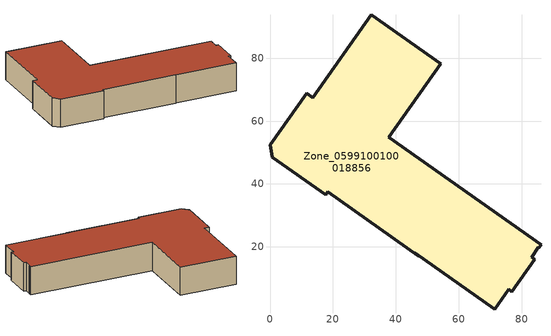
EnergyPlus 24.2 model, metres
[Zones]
Zone_0599100100018856
 floor ground (C_G): 71.5,0.08 46.09,18.11 47.38,16.98 18.37,37.43 17.71,36.51 0.68,48.55 0,52.42 11.62,68.83 13.59,67.46 32.22,93.84 54.31,78.23 37.78,54.85 86.17,20.69 85.46,19.69 85.33,19.79 83.17,16.73 84.19,16.02 76.92,5.74 75.91,6.45 z4.08
 wall outside (C_F): 0.68,48.55 17.71,36.51 18.37,37.43 47.38,16.98 46.09,18.11 71.5,0.08 75.91,6.45 76.92,5.74 84.19,16.02 83.17,16.73 85.33,19.79 85.46,19.69 86.17,20.69 37.78,54.85 54.31,78.23 32.22,93.84 13.59,67.46 11.62,68.83 0,52.42 0.68,48.55 z4.08:17.71
 roof outside (C_R): 46.09,18.11 71.5,0.08 75.91,6.45 76.92,5.74 84.19,16.02 83.17,16.73 85.33,19.79 85.46,19.69 86.17,20.69 37.78,54.85 54.31,78.23 32.22,93.84 13.59,67.46 11.62,68.83 0,52.42 0.68,48.55 17.71,36.51 18.37,37.43 47.38,16.98 z17.71
[BUILDING]
Pand.0599100100018856: North Axis=0; Terrain=City; Loads Convergence Tolerance Value=0.04; Temperature Convergence Tolerance Value=0.4; Solar Distribution=FullExterior; Maximum Number of Warmup Days=25; Minimum Number of Warmup Days=1
[Site:Location]
Rotterdam.The.Hague.AP_ZH_NLD Design_Conditions: Latitude=51.96; Longitude=4.45; Time Zone=1; Elevation=-4.5
[SITE:GROUNDTEMPERATURE:BUILDINGSURFACE]
18, 18, 18, 18, 18, 18, 18, 18, 18, 18, 18, 18
[MATERIAL] Thermal Absorptance=0.9; Solar Absorptance=0.7; Visible Absorptance=0.7
Name | Roughness | Thickness | Conductivity | Density | Specific Heat
G.TI.2015-2018 | MediumSmooth | 0.15 | 0.0428571 | 540 | 1210
F.TI.2015-2018 | Rough | 0.3 | 0.0666667 | 1920 | 840
R.TI.2015-2018 | MediumRough | 0.2 | 0.0333333 | 1500 | 1000
[CONSTRUCTION]
C_G: G.TI.2015-2018
C_F: F.TI.2015-2018
C_R: R.TI.2015-2018
[ZONE]
Zone_0599100100018856: Type=1; Multiplier=1; Ceiling Height=Autocalculate; Volume=Autocalculate; Floor Area=autocalculate; Part of Total Floor Area=Yes
[ZONEINFILTRATION:DESIGNFLOWRATE]
Infil_Zone_0599100100018856: Zone or ZoneList or Space or SpaceList=Zone_0599100100018856; Schedule=AlwaysOn; Design Flow Rate Calculation Method=Flow/Area; Flow Rate per Floor Area=0.0015; Constant Term Coefficient=1; Temperature Term Coefficient=0; Velocity Term Coefficient=0; Velocity Squared Term Coefficient=0
[HVACTEMPLATE:ZONE:IDEALLOADSAIRSYSTEM]
Zone_0599100100018856: Maximum Heating Supply Air Temperature=50; Minimum Cooling Supply Air Temperature=13; Maximum Heating Supply Air Humidity Ratio=0.0156; Minimum Cooling Supply Air Humidity Ratio=0.0077; Heating Limit=NoLimit; Cooling Limit=NoLimit; Dehumidification Control Type=ConstantSensibleHeatRatio; Cooling Sensible Heat Ratio=0.7; Dehumidification Setpoint=60; Humidification Control Type=None; Humidification Setpoint=30; Outdoor Air Method=None; Outdoor Air Flow Rate per Person=0.00944; Outdoor Air Flow Rate per Zone Floor Area=0; Outdoor Air Flow Rate per Zone=0; Demand Controlled Ventilation Type=None; Outdoor Air Economizer Type=NoEconomizer; Heat Recovery Type=None; Sensible Heat Recovery Effectiveness=0.7; Latent Heat Recovery Effectiveness=0.65
[ZONECONTROL:THERMOSTAT]
ThermostatControl_Zone_0599100100018856: Zone or ZoneList=Zone_0599100100018856; Control Type Schedule=DualSetpointControlType; Control 1=Thermostat_Zone_0599100100018856; Temperature Difference Between Cutout And Setpoint=0
[THERMOSTATSETPOINT:DUALSETPOINT]
Thermostat_Zone_0599100100018856: Heating Setpoint Temperature Schedule=HeatingSetpoint_Zone_0599100100018856; Cooling Setpoint Temperature Schedule=CoolingSetpoint_Zone_0599100100018856
[SCHEDULE:COMPACT]
HeatingSetpoint_Zone_0599100100018856: Through: 12/31, For: AllDays, Until: 24:00, 21
CoolingSetpoint_Zone_0599100100018856: Through: 12/31, For: AllDays, Until: 24:00, 24
DualSetpointControlType: Through: 12/31, For: AllDays, Until: 24:00, 4
AlwaysOn: Through: 12/31, For: AllDays, Until: 24:00, 1
